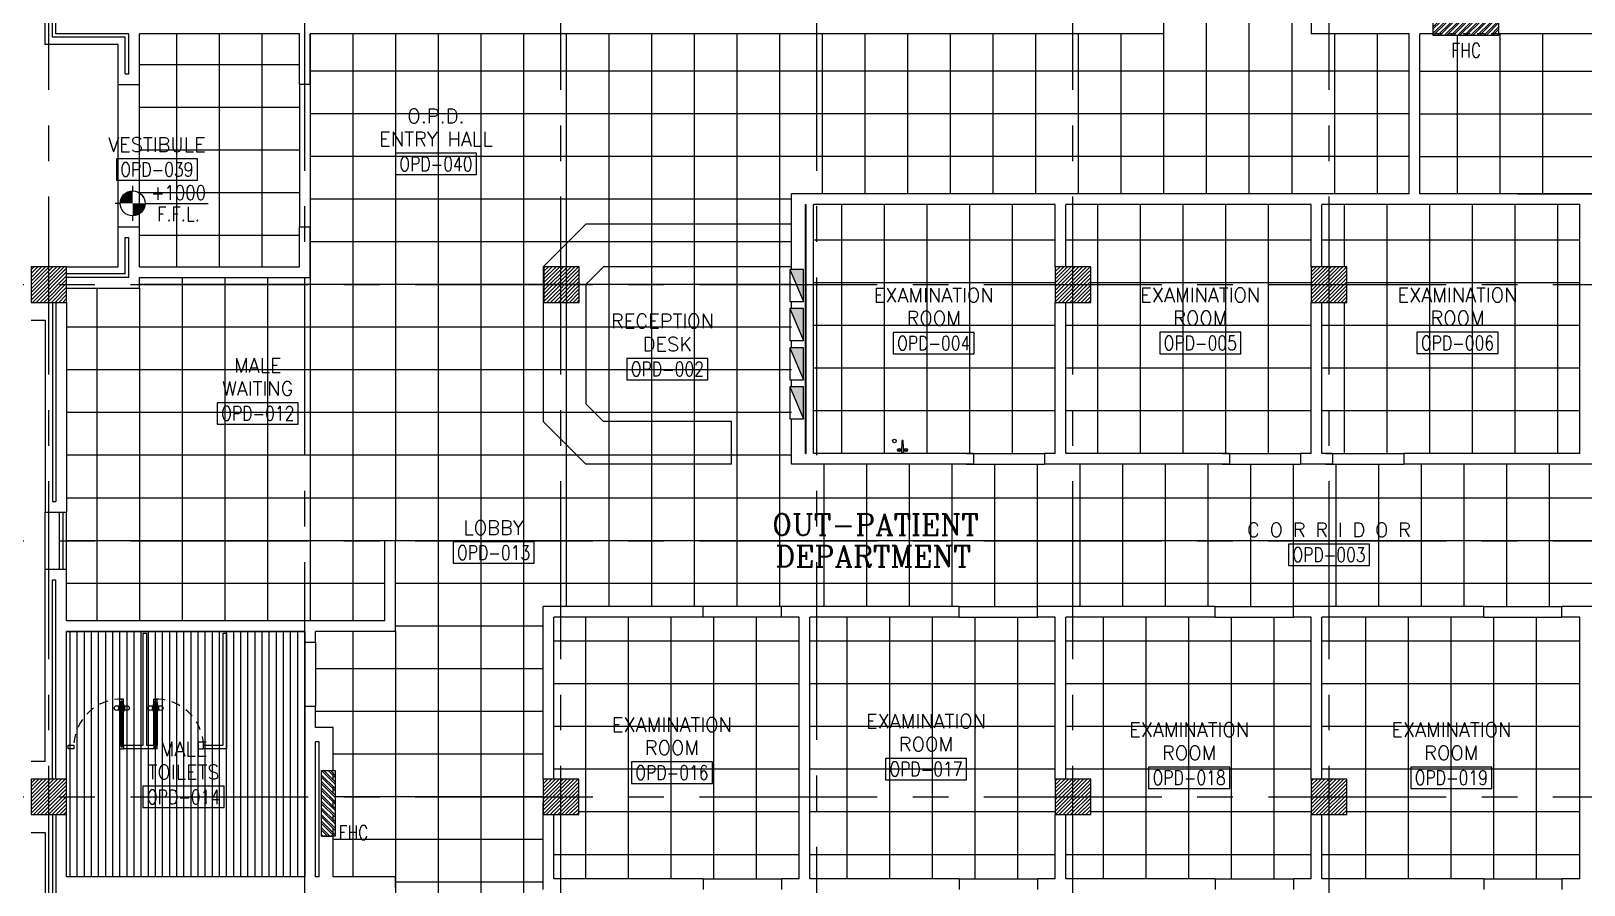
# Model space of a CAD drawing. Extents: x 417820 to 418166, y 43448 to 43632.
# Drawn here: x 417831.21 to 417853.04, y 43472.84 to 43484.84 of the extents above; entities that cross this region are included whole.
import ezdxf
from ezdxf.enums import TextEntityAlignment as Align

# ---------------------------------------------------------------- set-up
doc = ezdxf.new("R2010")
doc.units = 0
doc.header["$MEASUREMENT"] = 0
doc.linetypes.add('CENTERX2', pattern=[4, 2.5, -0.5, 0.5, -0.5])
doc.linetypes.add('HIDDEN', pattern=[0.375, 0.25, -0.125])
doc.layers.get('0').update_dxf_attribs({"linetype": 'CONTINUOUS'})
for name, color, linetype in [('AXES', 11, 'CENTERX2'), ('CEILING', 4, 'CONTINUOUS'), ('COL', 2, 'CONTINUOUS'), ('COUNTER', 5, 'CONTINUOUS'), ('DOOR', 11, 'CONTINUOUS'), ('E-PANELBX', 3, 'CONTINUOUS'), ('FHC', 2, 'CONTINUOUS'), ('HAT', 8, 'CONTINUOUS'), ('INSUL', 7, 'CONTINUOUS'), ('LEV-PL', 4, 'CONTINUOUS'), ('ME-FIX', 3, 'CONTINUOUS'), ('PART', 9, 'CONTINUOUS'), ('RM-BOX', 11, 'CONTINUOUS'), ('RM-NAME', 11, 'CONTINUOUS'), ('RM-NO', 11, 'CONTINUOUS'), ('WALL', 2, 'CONTINUOUS'), ('WIN', 5, 'CONTINUOUS')]:
    doc.layers.add(name, color=color, linetype=linetype)
doc.styles.add('ROMANC', font='romanc', dxfattribs={"height": 0.1})
doc.styles.add('ROMANS', font='ROMANS.shx', dxfattribs={"width": 0.6})
doc.styles.add('S', font='ROMANS.SHX')

# ---------------------------------------------------------------- blocks, each defined once
blk = doc.blocks.new('RM1')
at = {"layer": 'RM-BOX'}
blk.add_lwpolyline([(570, -200), (-570, -200), (-570, -500), (570, -500)], close=True, dxfattribs=at)
at = {"layer": 'RM-NAME', "style": 'ROMANS'}
for tag, p in [('ROOMNAME1', (0, 324)), ('ROOMNAME2', (0, 0))]:
    blk.add_attdef(tag, text='', height=200, dxfattribs=at).set_placement(p, align=Align.MIDDLE)
at = {"layer": 'RM-NO', "style": 'ROMANS', "width": 0.8}
blk.add_attdef('ROOMNO', text='', height=200, dxfattribs=at).set_placement((0, -350), align=Align.MIDDLE)
blk = doc.blocks.new('*X75')
at = {"color": 0}
for p, q in [((24139, 17881), (24619, 18361)), ((24139, 17934), (24566, 18361)), ((24139, 17987), (24513, 18361)), ((24139, 18040), (24460, 18361)), ((24139, 18093), (24407, 18361)), ((24139, 18146), (24354, 18361)), ((24139, 18200), (24301, 18361)), ((24139, 18253), (24248, 18361)), ((24139, 18306), (24195, 18361)), ((24139, 18359), (24142, 18361)), ((24172, 17861), (24639, 18328)), ((24225, 17861), (24639, 18275)), ((24278, 17861), (24639, 18222)), ((24331, 17861), (24639, 18169)), ((24384, 17861), (24639, 18116)), ((24437, 17861), (24639, 18063)), ((24490, 17861), (24639, 18010)), ((24543, 17861), (24639, 17957)), ((24596, 17861), (24639, 17904))]:
    blk.add_line(p, q, dxfattribs=at)
blk = doc.blocks.new('COL50')
at = {"layer": 'COL'}
blk.add_lwpolyline([(-250, 250), (-250, -250), (250, -250), (250, 250)], close=True, dxfattribs=at)
blk = doc.blocks.new('LEV1')
at = {"layer": 'LEV-PL'}
for p, q in [((0, 245), (0, 175)), ((-175, 0), (-245, 0)), ((175, 0), (1061, 0)), ((0, -175), (0, -245))]:
    blk.add_line(p, q, dxfattribs=at)
at = {"layer": 'LEV-PL', "const_width": 175}
for points in [[(-88, 0, -0.414214), (0, 88, -1)], [(88, 0, -0.414214), (0, -88, -1)]]:
    blk.add_lwpolyline(points, format="xyb", dxfattribs=at)
at = {"layer": 'LEV-PL'}
blk.add_circle((0, 0), 175, dxfattribs=at)
at = {"layer": 'LEV-PL', "color": 4, "style": 'S', "width": 0.85}
for tag, p in [('+0000', (646, 50)), ('F.F.L.', (646, -250))]:
    blk.add_attdef(tag, text='', height=200, dxfattribs=at).set_placement(p, align=Align.CENTER)
blk = doc.blocks.new('*X76')
at = {"color": 0}
for p, q in [((24139, 25094), (24606, 25561)), ((24139, 25147), (24553, 25561)), ((24139, 25200), (24500, 25561)), ((24139, 25253), (24447, 25561)), ((24139, 25306), (24394, 25561)), ((24139, 25359), (24341, 25561)), ((24139, 25412), (24288, 25561)), ((24139, 25465), (24235, 25561)), ((24139, 25518), (24182, 25561)), ((24159, 25061), (24639, 25541)), ((24212, 25061), (24639, 25488)), ((24266, 25061), (24639, 25435)), ((24319, 25061), (24639, 25382)), ((24372, 25061), (24639, 25329)), ((24425, 25061), (24639, 25276)), ((24478, 25061), (24639, 25223)), ((24531, 25061), (24639, 25170)), ((24584, 25061), (24639, 25117)), ((24637, 25061), (24639, 25063))]:
    blk.add_line(p, q, dxfattribs=at)
blk = doc.blocks.new('*X74')
at = {"color": 0}
for p, q in [((31339, 17869), (31831, 18361)), ((31339, 17922), (31778, 18361)), ((31339, 17975), (31725, 18361)), ((31339, 18028), (31672, 18361)), ((31339, 18081), (31619, 18361)), ((31339, 18134), (31566, 18361)), ((31339, 18187), (31513, 18361)), ((31339, 18240), (31460, 18361)), ((31339, 18293), (31407, 18361)), ((31339, 18346), (31354, 18361)), ((31384, 17861), (31839, 18316)), ((31437, 17861), (31839, 18263)), ((31490, 17861), (31839, 18210)), ((31544, 17861), (31839, 18157)), ((31597, 17861), (31839, 18104)), ((31650, 17861), (31839, 18051)), ((31703, 17861), (31839, 17998)), ((31756, 17861), (31839, 17945)), ((31809, 17861), (31839, 17892))]:
    blk.add_line(p, q, dxfattribs=at)
blk = doc.blocks.new('*X70')
at = {"color": 0}
for p, q in [((38539, 25069), (39031, 25561)), ((38539, 25122), (38978, 25561)), ((38539, 25175), (38925, 25561)), ((38539, 25228), (38872, 25561)), ((38539, 25281), (38819, 25561)), ((38539, 25334), (38766, 25561)), ((38539, 25387), (38713, 25561)), ((38539, 25440), (38660, 25561)), ((38539, 25493), (38607, 25561)), ((38539, 25546), (38554, 25561)), ((38584, 25061), (39039, 25516)), ((38637, 25061), (39039, 25463)), ((38690, 25061), (39039, 25410)), ((38744, 25061), (39039, 25357)), ((38797, 25061), (39039, 25304)), ((38850, 25061), (39039, 25251)), ((38903, 25061), (39039, 25198)), ((38956, 25061), (39039, 25145)), ((39009, 25061), (39039, 25092))]:
    blk.add_line(p, q, dxfattribs=at)
blk = doc.blocks.new('*X69')
at = {"color": 0}
for p, q in [((38539, 17909), (38991, 18361)), ((38539, 17962), (38938, 18361)), ((38539, 18015), (38885, 18361)), ((38539, 18068), (38832, 18361)), ((38539, 18122), (38779, 18361)), ((38539, 18175), (38726, 18361)), ((38539, 18228), (38673, 18361)), ((38539, 18281), (38620, 18361)), ((38539, 18334), (38567, 18361)), ((38544, 17861), (39039, 18356)), ((38597, 17861), (39039, 18303)), ((38650, 17861), (39039, 18250)), ((38703, 17861), (39039, 18197)), ((38756, 17861), (39039, 18144)), ((38809, 17861), (39039, 18091)), ((38862, 17861), (39039, 18038)), ((38915, 17861), (39039, 17985)), ((38968, 17861), (39039, 17932)), ((39021, 17861), (39039, 17879))]:
    blk.add_line(p, q, dxfattribs=at)
blk = doc.blocks.new('*X68')
at = {"color": 0}
for p, q in [((42139, 17903), (42597, 18361)), ((42139, 17956), (42544, 18361)), ((42139, 18009), (42491, 18361)), ((42139, 18062), (42438, 18361)), ((42139, 18115), (42385, 18361)), ((42139, 18168), (42332, 18361)), ((42139, 18221), (42279, 18361)), ((42139, 18274), (42226, 18361)), ((42139, 18327), (42173, 18361)), ((42150, 17861), (42639, 18350)), ((42203, 17861), (42639, 18297)), ((42256, 17861), (42639, 18244)), ((42309, 17861), (42639, 18191)), ((42362, 17861), (42639, 18138)), ((42415, 17861), (42639, 18085)), ((42468, 17861), (42639, 18032)), ((42521, 17861), (42639, 17979)), ((42574, 17861), (42639, 17926)), ((42627, 17861), (42639, 17873))]:
    blk.add_line(p, q, dxfattribs=at)
blk = doc.blocks.new('*X67')
at = {"color": 0}
for p, q in [((42139, 25063), (42638, 25561)), ((42139, 25116), (42585, 25561)), ((42139, 25169), (42532, 25561)), ((42139, 25222), (42479, 25561)), ((42139, 25275), (42425, 25561)), ((42139, 25328), (42372, 25561)), ((42139, 25381), (42319, 25561)), ((42139, 25434), (42266, 25561)), ((42139, 25487), (42213, 25561)), ((42139, 25540), (42160, 25561)), ((42191, 25061), (42639, 25510)), ((42244, 25061), (42639, 25457)), ((42297, 25061), (42639, 25403)), ((42350, 25061), (42639, 25350)), ((42403, 25061), (42639, 25297)), ((42456, 25061), (42639, 25244)), ((42509, 25061), (42639, 25191)), ((42562, 25061), (42639, 25138)), ((42615, 25061), (42639, 25085))]:
    blk.add_line(p, q, dxfattribs=at)
blk = doc.blocks.new('E-PBX')
at = {"layer": 'E-PANELBX'}
h = blk.add_hatch(color=256, dxfattribs=at)
h.paths.add_polyline_path([(34, 190), (-225, 190), (34, 81)])
h.paths.add_polyline_path([(225, 190), (34, 190), (34, 81), (225, 0)])
blk.add_line((225, 0), (-225, 190), dxfattribs=at)
blk.add_lwpolyline([(-225, 190), (225, 190), (225, 0), (-225, 0)], close=True, dxfattribs=at)

msp = doc.modelspace()

# ---------------------------------------------------------------- hatches: boundary and pattern name
at = {"layer": 'FHC', "linetype": 'ByBlock', "ltscale": 0.3}
h = msp.add_hatch(dxfattribs=at)
h.set_pattern_fill('ANSI32', color=11, scale=175, style=0)
h.set_pattern_definition([(44.999998, (417618.725424, 43453.72332), (-0.046403885, 0.046403882), []), (44.999998, (417618.75636, 43453.72332), (-0.046403885, 0.046403882), [])])
h.paths.add_polyline_path([(417851.8416, 43484.7743), (417851.8416, 43484.9643), (417850.9216, 43484.9643), (417850.9216, 43484.7743)])
h.paths.add_polyline_path([(417850.709, 43484.3532), (417850.709, 43484.774), (417850.9715, 43484.774), (417850.9715, 43484.3532)], flags=9)
h = msp.add_hatch(dxfattribs=at)
h.set_pattern_fill('ANSI32', color=11, scale=175, angle=-90, style=0)
h.set_pattern_definition([(315, (417804.24061, 43706.63911), (0.046403882, 0.046403882), []), (315, (417804.24061, 43706.608176), (0.046403882, 0.046403882), [])])
h.paths.add_polyline_path([(417835.2916, 43473.5229), (417835.4816, 43473.5229), (417835.4816, 43474.4429), (417835.2916, 43474.4429)])
h.paths.add_polyline_path([(417834.8705, 43474.6555), (417835.2913, 43474.6555), (417835.2913, 43474.393), (417834.8705, 43474.393)], flags=9)

# ---------------------------------------------------------------- linework, layer by layer
at = {"layer": 'AXES'}
for p, q in [((417831.4566, 43460.01), (417831.4566, 43538.4875)), ((417838.6566, 43460.01), (417838.6566, 43538.4875)), ((417845.8566, 43460.01), (417845.8566, 43538.4875)), ((417849.4566, 43460.01), (417849.4566, 43538.4875)), ((417835.0566, 43466.8743), (417835.0566, 43525.6943)), ((417842.2566, 43466.8743), (417842.2566, 43525.6943)), ((417820.6052, 43481.2743), (417889.6966, 43481.2743)), ((417820.6052, 43477.6743), (417889.6966, 43477.6743)), ((417820.6052, 43474.0743), (417889.6966, 43474.0743))]:
    msp.add_line(p, q, dxfattribs=at)
at = {"layer": 'CEILING'}
for p, q in [((417847.7316, 43488.5743), (417847.7316, 43482.5493)), ((417848.3316, 43488.5743), (417848.3316, 43482.5493)), ((417848.9316, 43488.5743), (417848.9316, 43482.5493)), ((417833.2566, 43481.5243), (417833.2566, 43484.7993)), ((417833.8566, 43481.5243), (417833.8566, 43484.7993)), ((417834.4566, 43481.5243), (417834.4566, 43484.7993)), ((417835.1316, 43484.7993), (417835.1316, 43476.5493)), ((417835.7316, 43484.7993), (417835.7316, 43476.5493)), ((417836.3316, 43484.7993), (417836.3316, 43477.6743)), ((417836.9316, 43484.7993), (417836.9316, 43470.7743)), ((417837.5316, 43484.7993), (417837.5316, 43470.7743)), ((417838.1316, 43484.7993), (417838.1316, 43470.7743)), ((417838.7316, 43484.7993), (417838.7316, 43476.7493)), ((417838.7316, 43484.7993), (417838.7316, 43476.7493)), ((417839.3316, 43484.7993), (417839.3316, 43476.7493)), ((417839.3316, 43484.7993), (417839.3316, 43476.7493)), ((417839.9316, 43484.7993), (417839.9316, 43476.7493)), ((417839.9316, 43484.7993), (417839.9316, 43476.7493)), ((417840.5316, 43484.7993), (417840.5316, 43476.7493)), ((417840.5316, 43484.7993), (417840.5316, 43476.7493)), ((417841.1316, 43484.7993), (417841.1316, 43476.7493)), ((417841.7316, 43484.7993), (417841.7316, 43476.7493)), ((417842.3316, 43484.7993), (417842.3316, 43482.5493)), ((417842.9316, 43484.7993), (417842.9316, 43482.5493)), ((417843.5316, 43484.7993), (417843.5316, 43482.5493)), ((417844.1316, 43484.7993), (417844.1316, 43482.5493)), ((417844.7316, 43484.7993), (417844.7316, 43482.5493)), ((417845.3316, 43484.7993), (417845.3316, 43482.5493)), ((417845.9316, 43484.7993), (417845.9316, 43482.5493)), ((417846.5316, 43484.7993), (417846.5316, 43482.5493)), ((417847.1316, 43484.7993), (417847.1316, 43482.5493)), ((417849.5316, 43484.7993), (417849.5316, 43482.5493)), ((417850.1316, 43484.7993), (417850.1316, 43482.5493)), ((417851.2566, 43484.7743), (417851.2566, 43482.5493)), ((417851.8566, 43484.7993), (417851.8566, 43482.5493)), ((417852.4566, 43484.7993), (417852.4566, 43482.5493)), ((417834.9816, 43484.3618), (417832.7316, 43484.3618)), ((417850.5816, 43484.2743), (417835.1316, 43484.2743)), ((417850.7316, 43484.2743), (417882.4216, 43484.2743)), ((417834.9816, 43484.0868), (417834.9816, 43482.0868)), ((417835.1316, 43484.0868), (417835.1316, 43482.0868)), ((417834.9816, 43483.7618), (417832.7316, 43483.7618)), ((417850.5816, 43483.6743), (417835.1316, 43483.6743)), ((417850.7316, 43483.6743), (417882.4216, 43483.6743)), ((417834.9816, 43483.1618), (417832.7316, 43483.1618)), ((417850.5816, 43483.0743), (417835.1316, 43483.0743)), ((417850.7316, 43483.0743), (417882.4216, 43483.0743)), ((417834.9816, 43482.5618), (417832.7316, 43482.5618)), ((417841.8966, 43482.4743), (417835.1316, 43482.4743)), ((417842.6066, 43478.8993), (417842.6066, 43482.3993)), ((417843.2066, 43478.8993), (417843.2066, 43482.3993)), ((417843.8066, 43478.8993), (417843.8066, 43482.3993)), ((417844.4066, 43478.8993), (417844.4066, 43482.3993)), ((417845.0066, 43478.8993), (417845.0066, 43482.3993)), ((417846.2066, 43478.8993), (417846.2066, 43482.3993)), ((417846.8066, 43478.8993), (417846.8066, 43482.3993)), ((417847.4066, 43478.8993), (417847.4066, 43482.3993)), ((417848.0066, 43478.8993), (417848.0066, 43482.3993)), ((417848.6066, 43478.8993), (417848.6066, 43482.3993)), ((417849.6691, 43482.3993), (417849.6691, 43481.5243)), ((417850.2691, 43482.3993), (417850.2691, 43478.8993)), ((417850.8691, 43482.3993), (417850.8691, 43478.8993)), ((417851.4691, 43482.3993), (417851.4691, 43478.8993)), ((417852.0691, 43482.3993), (417852.0691, 43478.8993)), ((417852.6691, 43482.3993), (417852.6691, 43478.8993)), ((417834.9816, 43481.9618), (417832.7316, 43481.9618)), ((417841.8966, 43481.8743), (417835.1316, 43481.8743)), ((417845.6066, 43481.8993), (417842.2066, 43481.8993)), ((417849.2066, 43481.8993), (417845.7566, 43481.8993)), ((417852.9816, 43481.8993), (417849.3566, 43481.8993)), ((417833.3316, 43481.3743), (417833.3316, 43476.5493)), ((417833.9316, 43481.3743), (417833.9316, 43476.5493)), ((417834.5316, 43481.3743), (417834.5316, 43476.5493)), ((417832.1316, 43481.2243), (417832.1316, 43476.5493)), ((417841.8966, 43481.2743), (417832.7316, 43481.2743)), ((417832.7316, 43481.2243), (417832.7316, 43476.5493)), ((417845.6066, 43481.2993), (417842.2066, 43481.2993)), ((417849.2066, 43481.2993), (417846.1066, 43481.2993)), ((417852.9816, 43481.2993), (417849.7066, 43481.2993)), ((417849.6691, 43481.0243), (417849.6691, 43478.8993)), ((417845.6066, 43480.6993), (417842.2066, 43480.6993)), ((417849.2066, 43480.6993), (417845.7566, 43480.6993)), ((417852.9816, 43480.6993), (417849.3566, 43480.6993)), ((417841.8966, 43480.6743), (417831.7066, 43480.6743)), ((417841.8966, 43480.0743), (417831.7066, 43480.0743)), ((417845.6066, 43480.0993), (417842.2066, 43480.0993)), ((417849.2066, 43480.0993), (417845.7566, 43480.0993)), ((417852.9816, 43480.0993), (417849.3566, 43480.0993)), ((417841.8966, 43479.4743), (417831.7066, 43479.4743)), ((417845.6066, 43479.4993), (417842.2066, 43479.4993)), ((417849.2066, 43479.4993), (417845.7566, 43479.4993)), ((417852.9816, 43479.4993), (417849.3566, 43479.4993)), ((417841.8966, 43478.8743), (417831.7066, 43478.8743)), ((417842.3516, 43478.7493), (417842.3516, 43476.7493)), ((417842.9516, 43478.7493), (417842.9516, 43476.7493)), ((417843.5516, 43478.7493), (417843.5516, 43476.7493)), ((417844.1516, 43478.7493), (417844.1516, 43476.7493)), ((417844.3566, 43478.8993), (417845.4566, 43478.8993)), ((417844.3566, 43478.7493), (417845.4566, 43478.7493)), ((417844.7516, 43478.7493), (417844.7516, 43476.7493)), ((417845.3516, 43478.7493), (417845.3516, 43476.7493)), ((417845.9516, 43478.7493), (417845.9516, 43476.7493)), ((417846.5516, 43478.7493), (417846.5516, 43476.7493)), ((417847.1516, 43478.7493), (417847.1516, 43476.7493)), ((417847.7516, 43478.7493), (417847.7516, 43476.7493)), ((417847.9566, 43478.8993), (417849.0566, 43478.8993)), ((417847.9566, 43478.7493), (417849.0566, 43478.7493)), ((417848.3516, 43478.7493), (417848.3516, 43476.7493)), ((417848.9516, 43478.7493), (417848.9516, 43476.7493)), ((417849.4066, 43478.8993), (417850.5066, 43478.8993)), ((417849.4066, 43478.7493), (417850.5066, 43478.7493)), ((417849.5516, 43478.7493), (417849.5516, 43476.7493)), ((417850.1516, 43478.7493), (417850.1516, 43476.7493)), ((417850.7516, 43478.7493), (417850.7516, 43476.7493)), ((417851.3516, 43478.7493), (417851.3516, 43476.7493)), ((417851.9516, 43478.7493), (417851.9516, 43476.7493)), ((417852.5516, 43478.7493), (417852.5516, 43476.7493)), ((417841.8966, 43478.2743), (417831.7066, 43478.2743)), ((417868.4266, 43478.2743), (417841.7316, 43478.2743)), ((417836.1816, 43477.6743), (417831.7066, 43477.6743)), ((417841.8966, 43477.6743), (417836.3316, 43477.6743)), ((417868.4266, 43477.6743), (417841.7316, 43477.6743)), ((417836.1816, 43477.0743), (417831.7066, 43477.0743)), ((417841.8966, 43477.0743), (417836.3316, 43477.0743)), ((417868.4266, 43477.0743), (417841.7316, 43477.0743)), ((417839.0066, 43472.9243), (417839.0066, 43476.5993)), ((417839.6066, 43472.9243), (417839.6066, 43476.5993)), ((417840.2066, 43472.9243), (417840.2066, 43476.5993)), ((417841.7566, 43476.7493), (417840.6566, 43476.7493)), ((417841.7566, 43476.5993), (417840.6566, 43476.5993)), ((417840.8066, 43472.9243), (417840.8066, 43476.5993)), ((417841.4066, 43472.9243), (417841.4066, 43476.5993)), ((417842.6816, 43472.9243), (417842.6816, 43476.5993)), ((417843.2816, 43472.9243), (417843.2816, 43476.5993)), ((417843.8816, 43472.9243), (417843.8816, 43476.5993)), ((417844.2566, 43476.7493), (417845.3566, 43476.7493)), ((417844.2566, 43476.5993), (417845.3566, 43476.5993)), ((417844.4816, 43472.9243), (417844.4816, 43476.5993)), ((417845.0816, 43472.9243), (417845.0816, 43476.5993)), ((417846.2816, 43476.5993), (417846.2816, 43472.9243)), ((417846.8816, 43476.5993), (417846.8816, 43472.9243)), ((417847.4816, 43476.5993), (417847.4816, 43472.9243)), ((417847.8566, 43476.7493), (417848.9566, 43476.7493)), ((417847.8566, 43476.5993), (417848.9566, 43476.5993)), ((417848.0816, 43476.5993), (417848.0816, 43472.9243)), ((417848.6816, 43476.5993), (417848.6816, 43472.9243)), ((417849.9691, 43476.5993), (417849.9691, 43472.9243)), ((417850.5691, 43476.5993), (417850.5691, 43472.9243)), ((417851.1691, 43476.5993), (417851.1691, 43472.9243)), ((417851.6316, 43476.7493), (417852.7316, 43476.7493)), ((417851.6316, 43476.5993), (417852.7316, 43476.5993)), ((417851.7691, 43476.5993), (417851.7691, 43472.9243)), ((417852.3691, 43476.5993), (417852.3691, 43472.9243)), ((417831.7566, 43472.9493), (417831.7566, 43476.3993)), ((417831.8566, 43472.9493), (417831.8566, 43476.3993)), ((417831.9566, 43472.9493), (417831.9566, 43476.3993)), ((417832.0566, 43472.9493), (417832.0566, 43476.3993)), ((417832.1566, 43472.9493), (417832.1566, 43476.3993)), ((417832.2566, 43472.9493), (417832.2566, 43476.3993)), ((417832.3566, 43472.9493), (417832.3566, 43476.3993)), ((417832.4566, 43472.9493), (417832.4566, 43476.3993)), ((417832.5566, 43472.9493), (417832.5566, 43476.3993)), ((417832.6566, 43472.9493), (417832.6566, 43476.3993)), ((417832.7566, 43472.9493), (417832.7566, 43476.3993)), ((417832.8566, 43472.9493), (417832.8566, 43476.3993)), ((417832.9566, 43472.9493), (417832.9566, 43476.3993)), ((417833.0566, 43472.9493), (417833.0566, 43476.3993)), ((417833.1566, 43472.9493), (417833.1566, 43476.3993)), ((417833.2566, 43472.9493), (417833.2566, 43476.3993)), ((417833.3566, 43472.9493), (417833.3566, 43476.3993)), ((417833.4566, 43472.9493), (417833.4566, 43476.3993)), ((417833.5566, 43472.9493), (417833.5566, 43476.3993)), ((417833.6566, 43472.9493), (417833.6566, 43476.3993)), ((417833.7566, 43472.9493), (417833.7566, 43476.3993)), ((417833.8566, 43472.9493), (417833.8566, 43476.3993)), ((417833.9566, 43472.9493), (417833.9566, 43476.3993)), ((417834.0566, 43472.9493), (417834.0566, 43476.3993)), ((417834.1566, 43472.9493), (417834.1566, 43476.3993)), ((417834.2566, 43472.9493), (417834.2566, 43476.3993)), ((417834.3566, 43472.9493), (417834.3566, 43476.3993)), ((417834.4566, 43472.9493), (417834.4566, 43476.3993)), ((417834.5566, 43472.9493), (417834.5566, 43476.3993)), ((417834.6566, 43472.9493), (417834.6566, 43476.3993)), ((417834.7566, 43472.9493), (417834.7566, 43476.3993)), ((417834.8566, 43472.9493), (417834.8566, 43476.3993)), ((417834.9566, 43472.9493), (417834.9566, 43476.3993)), ((417835.0566, 43472.9493), (417835.0566, 43476.3993)), ((417835.7316, 43476.3993), (417835.7316, 43472.9493)), ((417838.4066, 43476.4743), (417836.3316, 43476.4743)), ((417836.3316, 43476.3993), (417836.3316, 43470.7743)), ((417836.9316, 43476.3993), (417836.9316, 43470.7743)), ((417835.0566, 43476.2493), (417835.0566, 43475.3493)), ((417835.2066, 43476.2493), (417835.2066, 43475.3493)), ((417842.0066, 43476.2618), (417838.5566, 43476.2618)), ((417845.6066, 43476.2618), (417842.1566, 43476.2618)), ((417849.2066, 43476.2618), (417845.7566, 43476.2618)), ((417852.9816, 43476.2618), (417849.3566, 43476.2618)), ((417838.4066, 43475.8743), (417835.2066, 43475.8743)), ((417842.0066, 43475.6618), (417838.5566, 43475.6618)), ((417845.6066, 43475.6618), (417842.1566, 43475.6618)), ((417849.2066, 43475.6618), (417845.7566, 43475.6618)), ((417852.9816, 43475.6618), (417849.3566, 43475.6618)), ((417838.4066, 43475.2743), (417835.2066, 43475.2743)), ((417842.0066, 43475.0618), (417838.5566, 43475.0618)), ((417845.6066, 43475.0618), (417842.1566, 43475.0618)), ((417849.2066, 43475.0618), (417845.7566, 43475.0618)), ((417852.9816, 43475.0618), (417849.3566, 43475.0618)), ((417838.4066, 43474.6743), (417835.4566, 43474.6743)), ((417842.0066, 43474.4618), (417838.5566, 43474.4618)), ((417845.6066, 43474.4618), (417842.1566, 43474.4618)), ((417849.2066, 43474.4618), (417845.7566, 43474.4618)), ((417852.9816, 43474.4618), (417849.3566, 43474.4618)), ((417838.4066, 43474.0743), (417835.4816, 43474.0743)), ((417842.0066, 43473.8618), (417838.9066, 43473.8618)), ((417845.6066, 43473.8618), (417842.1566, 43473.8618)), ((417849.2066, 43473.8618), (417846.1066, 43473.8618)), ((417852.9816, 43473.8618), (417849.7066, 43473.8618)), ((417838.4066, 43473.4743), (417835.4566, 43473.4743)), ((417842.0066, 43473.2618), (417838.5566, 43473.2618)), ((417845.6066, 43473.2618), (417842.1566, 43473.2618)), ((417849.2066, 43473.2618), (417845.7566, 43473.2618)), ((417852.9816, 43473.2618), (417849.3566, 43473.2618)), ((417838.4066, 43472.8743), (417836.3316, 43472.8743)), ((417840.6566, 43472.9243), (417841.7566, 43472.9243)), ((417844.2566, 43472.9243), (417845.3566, 43472.9243)), ((417847.8566, 43472.9243), (417848.9566, 43472.9243)), ((417851.6316, 43472.9243), (417852.7316, 43472.9243))]:
    msp.add_line(p, q, dxfattribs=at)
msp.add_lwpolyline([(417831.7066, 43476.3993), (417835.0566, 43476.3993), (417835.0566, 43472.9493), (417831.7066, 43472.9493)], close=True, dxfattribs=at)
at = {"layer": 'COUNTER'}
for p, q in [((417838.4066, 43481.5242), (417839.0066, 43482.1242)), ((417841.8966, 43482.1242), (417839.0066, 43482.1242)), ((417838.4066, 43481.5242), (417838.4066, 43479.3494)), ((417839.0066, 43481.2757), (417839.2551, 43481.5242)), ((417841.8966, 43481.5242), (417839.2551, 43481.5242)), ((417839.0066, 43481.2757), (417839.0066, 43479.5979)), ((417839.2551, 43479.3494), (417839.0066, 43479.5979)), ((417839.0066, 43478.7494), (417838.4066, 43479.3494)), ((417841.0566, 43479.3494), (417839.2551, 43479.3494)), ((417841.0517, 43479.3279), (417841.0566, 43479.3328)), ((417841.0566, 43478.7494), (417841.0566, 43479.3494)), ((417841.0566, 43478.7494), (417839.0066, 43478.7494))]:
    msp.add_line(p, q, dxfattribs=at)
at = {"layer": 'DOOR', "linetype": 'ByBlock'}
for p, q in [((417832.4566, 43475.3993), (417832.4566, 43475.4493)), ((417832.4566, 43475.4493), (417832.5066, 43475.4493)), ((417832.5066, 43475.4493), (417832.4566, 43475.4493)), ((417832.5066, 43475.3993), (417832.5066, 43475.4493)), ((417832.9316, 43475.3993), (417832.9316, 43475.4493)), ((417832.9816, 43475.4493), (417832.9316, 43475.4493)), ((417832.9316, 43475.4493), (417832.9816, 43475.4493)), ((417832.9816, 43475.3993), (417832.9816, 43475.4493)), ((417832.4404, 43475.3544), (417832.4404, 43475.2896)), ((417832.4494, 43475.3544), (417832.4404, 43475.3544)), ((417832.4494, 43475.2896), (417832.4404, 43475.2896)), ((417832.4494, 43475.277), (417832.4494, 43475.367)), ((417832.4566, 43475.367), (417832.4494, 43475.367)), ((417832.4494, 43475.3544), (417832.4494, 43475.2896)), ((417832.4566, 43475.277), (417832.4494, 43475.277)), ((417832.4566, 43475.3993), (417832.4566, 43474.7993)), ((417832.4736, 43475.3993), (417832.4566, 43475.3993)), ((417832.4736, 43475.3993), (417832.4736, 43475.4193)), ((417832.4896, 43475.4193), (417832.4736, 43475.4193)), ((417832.4736, 43474.7993), (417832.4736, 43475.3993)), ((417832.4896, 43475.3993), (417832.4896, 43475.4193)), ((417832.4896, 43474.7993), (417832.4896, 43475.3993)), ((417832.5066, 43475.3993), (417832.4896, 43475.3993)), ((417832.5066, 43474.7993), (417832.5066, 43475.3993)), ((417832.5066, 43475.367), (417832.5138, 43475.367)), ((417832.5066, 43475.277), (417832.5138, 43475.277)), ((417832.5138, 43475.277), (417832.5138, 43475.367)), ((417832.5138, 43475.3544), (417832.5138, 43475.2896)), ((417832.5138, 43475.3544), (417832.5228, 43475.3544)), ((417832.5138, 43475.2896), (417832.5228, 43475.2896)), ((417832.5228, 43475.3544), (417832.5228, 43475.2896)), ((417832.9154, 43475.3544), (417832.9154, 43475.2896)), ((417832.9244, 43475.3544), (417832.9154, 43475.3544)), ((417832.9244, 43475.2896), (417832.9154, 43475.2896)), ((417832.9244, 43475.277), (417832.9244, 43475.367)), ((417832.9316, 43475.367), (417832.9244, 43475.367)), ((417832.9244, 43475.3544), (417832.9244, 43475.2896)), ((417832.9316, 43475.277), (417832.9244, 43475.277)), ((417832.9316, 43474.7993), (417832.9316, 43475.3993)), ((417832.9316, 43475.3993), (417832.9486, 43475.3993)), ((417832.9486, 43475.3993), (417832.9486, 43475.4193)), ((417832.9486, 43475.4193), (417832.9646, 43475.4193)), ((417832.9486, 43474.7993), (417832.9486, 43475.3993)), ((417832.9646, 43475.3993), (417832.9646, 43475.4193)), ((417832.9646, 43474.7993), (417832.9646, 43475.3993)), ((417832.9646, 43475.3993), (417832.9816, 43475.3993)), ((417832.9816, 43475.3993), (417832.9816, 43474.7993)), ((417832.9816, 43475.367), (417832.9888, 43475.367)), ((417832.9816, 43475.277), (417832.9888, 43475.277)), ((417832.9888, 43475.277), (417832.9888, 43475.367)), ((417832.9888, 43475.3544), (417832.9888, 43475.2896)), ((417832.9888, 43475.3544), (417832.9978, 43475.3544)), ((417832.9888, 43475.2896), (417832.9978, 43475.2896)), ((417832.9978, 43475.3544), (417832.9978, 43475.2896)), ((417832.4566, 43474.7493), (417832.4566, 43474.7993)), ((417832.4566, 43474.7993), (417832.4736, 43474.7993)), ((417832.4736, 43474.7993), (417832.4736, 43474.7793)), ((417832.4896, 43474.7793), (417832.4896, 43474.7993)), ((417832.4896, 43474.7993), (417832.5066, 43474.7993)), ((417832.9486, 43474.7993), (417832.9316, 43474.7993)), ((417832.9486, 43474.7793), (417832.9486, 43474.7993)), ((417832.9646, 43474.7993), (417832.9646, 43474.7793)), ((417832.9816, 43474.7993), (417832.9646, 43474.7993)), ((417832.9816, 43474.7493), (417832.9816, 43474.7993)), ((417832.4566, 43474.7493), (417832.5066, 43474.7493)), ((417832.4736, 43474.7793), (417832.4896, 43474.7793)), ((417832.9816, 43474.7493), (417832.9316, 43474.7493)), ((417832.9646, 43474.7793), (417832.9486, 43474.7793))]:
    msp.add_line(p, q, dxfattribs=at)
at = {"layer": 'DOOR', "color": 0, "linetype": 'ByBlock'}
for p, q in [((417832.5066, 43474.7993), (417832.5066, 43474.7493)), ((417832.9316, 43474.7993), (417832.9316, 43474.7493))]:
    msp.add_line(p, q, dxfattribs=at)
at = {"layer": 'DOOR', "linetype": 'ByBlock'}
for centre in [(417832.4081, 43475.322), (417832.5551, 43475.322), (417832.8831, 43475.322), (417833.0301, 43475.322)]:
    msp.add_circle(centre, 0.0324, dxfattribs=at)
at = {"layer": 'DOOR', "linetype": 'HIDDEN', "ltscale": 0.5}
for centre, start, end in [((417832.4816, 43474.7743), 87.8789, 177.8789), ((417832.9566, 43474.7743), 2.1211, 92.1211)]:
    msp.add_arc(centre, 0.6755, start, end, dxfattribs=at)
at = {"layer": 'FHC', "linetype": 'ByBlock', "ltscale": 0.3}
for p, q in [((417850.9216, 43484.7743), (417850.9216, 43484.9643)), ((417851.8416, 43484.9643), (417851.8416, 43484.7743)), ((417851.8416, 43484.7743), (417850.9216, 43484.7743)), ((417835.2916, 43473.5229), (417835.2916, 43474.4429)), ((417835.2916, 43474.4429), (417835.4816, 43474.4429)), ((417835.4816, 43474.4429), (417835.4816, 43473.5229)), ((417835.4816, 43473.5229), (417835.2916, 43473.5229))]:
    msp.add_line(p, q, dxfattribs=at)
at = {"layer": 'FHC', "color": 250, "linetype": 'HIDDEN', "ltscale": 0.25}
for p, q in [((417851.8416, 43484.7993), (417850.9216, 43484.7993)), ((417835.4566, 43473.5231), (417835.4566, 43474.4427))]:
    msp.add_line(p, q, dxfattribs=at)
at = {"layer": 'INSUL'}
for p, q in [((417831.5066, 43484.7493), (417831.5066, 43486.7243)), ((417831.5566, 43484.7993), (417831.5566, 43486.7243)), ((417832.5316, 43484.7493), (417831.5066, 43484.7493)), ((417832.5816, 43484.7993), (417831.5566, 43484.7993)), ((417832.5316, 43484.2368), (417832.5316, 43484.7493)), ((417832.5816, 43484.2368), (417832.5816, 43484.7993)), ((417832.5316, 43484.2368), (417832.5816, 43484.2368)), ((417832.5316, 43481.9368), (417832.5816, 43481.9368)), ((417832.5316, 43481.4243), (417832.5316, 43481.9368)), ((417832.5816, 43481.3743), (417832.5816, 43481.9368)), ((417832.5316, 43481.4243), (417831.7066, 43481.4243)), ((417832.5816, 43481.3743), (417831.7066, 43481.3743)), ((417831.5066, 43481.0243), (417831.5066, 43478.2243)), ((417831.5566, 43481.0243), (417831.5566, 43478.2243)), ((417831.5066, 43478.2243), (417831.5566, 43478.2243)), ((417831.5066, 43474.3243), (417831.5066, 43477.1243)), ((417831.5066, 43477.1243), (417831.5566, 43477.1243)), ((417831.5566, 43474.3243), (417831.5566, 43477.1243)), ((417831.5066, 43473.8243), (417831.5066, 43467.1243)), ((417831.5566, 43473.8243), (417831.5566, 43467.1243))]:
    msp.add_line(p, q, dxfattribs=at)
at = {"layer": 'ME-FIX'}
msp.add_lwpolyline([(417843.4445, 43478.9185), (417843.4765, 43478.9185), (417843.4705, 43479.0737, 1), (417843.4505, 43479.0737)], format="xyb", close=True, dxfattribs=at)
for centre, radius in [((417843.346, 43479.0761), 0.0255), ((417843.4107, 43478.9495), 0.0217), ((417843.4107, 43478.9495), 0.014), ((417843.5103, 43478.9495), 0.0217), ((417843.5103, 43478.9495), 0.014)]:
    msp.add_circle(centre, radius, dxfattribs=at)
at = {"layer": 'PART'}
msp.add_line((417831.8066, 43474.7993), (417831.8066, 43474.7493), dxfattribs=at)
for points in [[(417832.7816, 43476.3763), (417832.8316, 43476.3763), (417832.8316, 43474.7993), (417832.9316, 43474.7993), (417832.9316, 43474.7493), (417832.5066, 43474.7493), (417832.5066, 43474.7993), (417832.7816, 43474.7993)], [(417833.9066, 43476.3763), (417833.9566, 43476.3763), (417833.9566, 43474.7493), (417833.6316, 43474.7493), (417833.6316, 43474.7993), (417833.9066, 43474.7993)], [(417831.7296, 43474.7993), (417831.8066, 43474.7993), (417831.8066, 43474.7493), (417831.7296, 43474.7493)]]:
    msp.add_lwpolyline(points, close=True, dxfattribs=at)
at = {"layer": 'WALL'}
for p, q in [((417847.1316, 43488.5743), (417847.1316, 43484.7993)), ((417849.2066, 43488.2243), (417849.2066, 43484.7993)), ((417831.4066, 43484.6493), (417831.4066, 43486.8743)), ((417850.9216, 43484.7993), (417850.9216, 43484.9643)), ((417851.8416, 43484.9643), (417851.8416, 43484.7993)), ((417832.4316, 43484.6493), (417831.4066, 43484.6493)), ((417832.4316, 43484.0868), (417832.4316, 43484.6493)), ((417834.9816, 43484.7993), (417832.7316, 43484.7993)), ((417832.7316, 43484.0868), (417832.7316, 43484.7993)), ((417834.9816, 43484.7993), (417833.3316, 43484.7993)), ((417834.9816, 43484.0868), (417834.9816, 43484.7993)), ((417847.1316, 43484.7993), (417835.1316, 43484.7993)), ((417835.1316, 43484.0868), (417835.1316, 43484.7993)), ((417850.5816, 43484.7993), (417849.2066, 43484.7993)), ((417850.5816, 43482.5493), (417850.5816, 43484.7993)), ((417850.7316, 43482.5493), (417850.7316, 43484.7993)), ((417850.9216, 43484.7993), (417850.7316, 43484.7993)), ((417854.8066, 43484.7993), (417851.8416, 43484.7993)), ((417832.4316, 43481.5243), (417832.4316, 43484.0868)), ((417832.4316, 43484.0868), (417832.7316, 43484.0868)), ((417832.7316, 43481.5243), (417832.7316, 43484.0868)), ((417835.1316, 43484.0868), (417834.9816, 43484.0868)), ((417850.4066, 43482.5493), (417841.8966, 43482.5493)), ((417841.8966, 43481.4868), (417841.8966, 43482.5493)), ((417850.5816, 43482.5493), (417850.3816, 43482.5493)), ((417856.9066, 43482.5493), (417850.7316, 43482.5493)), ((417852.1066, 43482.5493), (417856.9066, 43482.5493)), ((417842.0966, 43478.8993), (417842.0966, 43482.3993)), ((417842.0966, 43482.3993), (417842.1066, 43482.3993)), ((417842.1066, 43478.8993), (417842.1066, 43482.3993)), ((417845.6066, 43482.3993), (417842.2066, 43482.3993)), ((417842.2066, 43478.8993), (417842.2066, 43482.3993)), ((417845.6066, 43481.5243), (417845.6066, 43482.3993)), ((417849.2066, 43482.3993), (417845.7566, 43482.3993)), ((417845.7566, 43481.5243), (417845.7566, 43482.3993)), ((417849.2066, 43481.5243), (417849.2066, 43482.3993)), ((417852.9816, 43482.3993), (417849.3566, 43482.3993)), ((417849.3566, 43481.5243), (417849.3566, 43482.3993)), ((417852.9816, 43478.8993), (417852.9816, 43482.3993)), ((417832.4316, 43482.0868), (417832.7316, 43482.0868)), ((417834.9816, 43482.0868), (417835.1316, 43482.0868)), ((417834.9816, 43481.5243), (417834.9816, 43482.0868)), ((417835.1316, 43481.3743), (417835.1316, 43482.0868)), ((417831.7066, 43481.5243), (417832.4316, 43481.5243)), ((417832.7316, 43481.5243), (417834.9816, 43481.5243)), ((417832.7316, 43481.3743), (417835.1316, 43481.3743)), ((417832.7316, 43481.2243), (417832.7316, 43481.3743)), ((417831.7066, 43481.2243), (417832.7316, 43481.2243)), ((417831.7066, 43481.0243), (417831.7066, 43478.0743)), ((417841.8966, 43480.9368), (417841.8966, 43481.0368)), ((417845.6066, 43478.8993), (417845.6066, 43481.0243)), ((417845.7566, 43478.8993), (417845.7566, 43481.0243)), ((417849.2066, 43478.8993), (417849.2066, 43481.0243)), ((417849.3566, 43478.8993), (417849.3566, 43481.0243)), ((417831.2066, 43480.7743), (417831.4066, 43480.7743)), ((417831.4066, 43480.7743), (417831.4066, 43478.0743)), ((417841.8966, 43480.3868), (417841.8966, 43480.4868)), ((417841.8966, 43479.8368), (417841.8966, 43479.9368)), ((417841.8966, 43478.7493), (417841.8966, 43479.3868)), ((417844.4566, 43478.7493), (417841.8966, 43478.7493)), ((417842.0966, 43478.8993), (417842.1066, 43478.8993)), ((417844.4566, 43478.8993), (417842.2066, 43478.8993)), ((417844.4566, 43478.8993), (417844.4566, 43478.7493)), ((417845.4566, 43478.8993), (417845.4566, 43478.7493)), ((417845.6066, 43478.8993), (417845.4566, 43478.8993)), ((417845.6066, 43478.8993), (417845.4566, 43478.8993)), ((417848.0566, 43478.7493), (417845.4566, 43478.7493)), ((417848.0566, 43478.8993), (417845.7566, 43478.8993)), ((417848.0566, 43478.8993), (417848.0566, 43478.7493)), ((417849.2066, 43478.8993), (417849.0566, 43478.8993)), ((417849.2066, 43478.8993), (417849.0566, 43478.8993)), ((417849.0566, 43478.8993), (417849.0566, 43478.7493)), ((417849.5066, 43478.7493), (417849.0566, 43478.7493)), ((417849.5066, 43478.8993), (417849.3566, 43478.8993)), ((417849.5066, 43478.8993), (417849.3566, 43478.8993)), ((417849.5066, 43478.8993), (417849.5066, 43478.7493)), ((417852.9816, 43478.8993), (417850.5066, 43478.8993)), ((417850.5066, 43478.8993), (417850.5066, 43478.7493)), ((417853.2816, 43478.7493), (417850.5066, 43478.7493)), ((417831.4066, 43478.0743), (417831.7066, 43478.0743)), ((417836.3316, 43477.6743), (417836.1816, 43477.6743)), ((417836.1816, 43476.5493), (417836.1816, 43477.6743)), ((417836.3316, 43476.3993), (417836.3316, 43477.6743)), ((417831.4066, 43474.5743), (417831.4066, 43477.2743)), ((417831.4066, 43477.2743), (417831.7066, 43477.2743)), ((417831.7066, 43476.5493), (417831.7066, 43477.2743)), ((417836.1816, 43476.5493), (417831.7066, 43476.5493)), ((417838.4066, 43474.3243), (417838.4066, 43476.7493)), ((417840.6566, 43476.7493), (417838.4066, 43476.7493)), ((417838.5566, 43474.3243), (417838.5566, 43476.5993)), ((417840.6566, 43476.5993), (417838.5566, 43476.5993)), ((417840.6566, 43476.5993), (417840.6566, 43476.7493)), ((417842.0066, 43476.7493), (417841.7566, 43476.7493)), ((417841.7566, 43476.5993), (417841.7566, 43476.7493)), ((417842.0066, 43476.5993), (417841.7566, 43476.5993)), ((417844.2566, 43476.7493), (417842.0066, 43476.7493)), ((417842.0066, 43472.9243), (417842.0066, 43476.5993)), ((417842.0066, 43476.4493), (417842.0066, 43476.5993)), ((417842.1566, 43472.9243), (417842.1566, 43476.5993)), ((417844.2566, 43476.5993), (417842.1566, 43476.5993)), ((417844.2566, 43476.5993), (417844.2566, 43476.7493)), ((417847.8566, 43476.7493), (417845.3566, 43476.7493)), ((417845.3566, 43476.5993), (417845.3566, 43476.7493)), ((417845.6066, 43476.5993), (417845.3566, 43476.5993)), ((417845.6066, 43474.3243), (417845.6066, 43476.5993)), ((417845.6066, 43476.4493), (417845.6066, 43476.5993)), ((417845.7566, 43474.3243), (417845.7566, 43476.5993)), ((417847.8566, 43476.5993), (417845.7566, 43476.5993)), ((417845.7566, 43476.4493), (417845.7566, 43476.5993)), ((417847.8566, 43476.5993), (417847.8566, 43476.7493)), ((417851.6316, 43476.7493), (417848.9566, 43476.7493)), ((417848.9566, 43476.5993), (417848.9566, 43476.7493)), ((417849.2066, 43476.5993), (417848.9566, 43476.5993)), ((417849.2066, 43474.3243), (417849.2066, 43476.5993)), ((417849.3566, 43474.3243), (417849.3566, 43476.5993)), ((417851.6316, 43476.5993), (417849.3566, 43476.5993)), ((417851.6316, 43476.5993), (417851.6316, 43476.7493)), ((417853.3816, 43476.7493), (417852.7316, 43476.7493)), ((417852.7316, 43476.5993), (417852.7316, 43476.7493)), ((417852.9816, 43476.5993), (417852.7316, 43476.5993)), ((417852.9816, 43472.9243), (417852.9816, 43476.5993)), ((417835.0566, 43476.3993), (417831.7066, 43476.3993)), ((417831.7066, 43474.3243), (417831.7066, 43476.3993)), ((417835.0566, 43476.2493), (417835.0566, 43476.3993)), ((417835.0566, 43476.2493), (417835.0566, 43476.3993)), ((417835.2066, 43476.2493), (417835.2066, 43476.3993)), ((417836.3316, 43476.3993), (417835.2066, 43476.3993)), ((417835.0566, 43476.2493), (417835.2066, 43476.2493)), ((417835.0566, 43472.9493), (417835.0566, 43475.3493)), ((417835.0566, 43475.3493), (417835.2066, 43475.3493)), ((417835.2066, 43475.0493), (417835.2066, 43475.3493)), ((417835.4566, 43475.0493), (417835.2066, 43475.0493)), ((417835.4566, 43474.4429), (417835.4566, 43475.0493)), ((417835.2066, 43472.9493), (417835.2066, 43474.8493)), ((417835.2566, 43474.8493), (417835.2066, 43474.8493)), ((417835.2566, 43472.9493), (417835.2566, 43474.8493)), ((417831.2066, 43474.5743), (417831.4066, 43474.5743)), ((417835.2916, 43474.4427), (417835.4566, 43474.4427)), ((417838.4066, 43472.7743), (417838.4066, 43473.9993)), ((417831.7066, 43472.9493), (417831.7066, 43473.8243)), ((417838.5566, 43472.9243), (417838.5566, 43473.8243)), ((417845.6066, 43472.9243), (417845.6066, 43473.8243)), ((417845.7566, 43472.9243), (417845.7566, 43473.8243)), ((417849.2066, 43472.9243), (417849.2066, 43473.8243)), ((417849.3566, 43472.9243), (417849.3566, 43473.8243)), ((417831.2066, 43473.5743), (417831.4066, 43473.5743)), ((417831.4066, 43473.5743), (417831.4066, 43470.5743)), ((417835.2916, 43473.5231), (417835.4566, 43473.5231)), ((417835.4566, 43472.9493), (417835.4566, 43473.5229)), ((417835.0566, 43472.9493), (417831.7066, 43472.9493)), ((417835.2566, 43472.9493), (417835.2066, 43472.9493)), ((417836.3316, 43472.9493), (417835.4566, 43472.9493)), ((417836.3316, 43472.7993), (417836.3316, 43472.9493)), ((417840.6566, 43472.9243), (417838.5566, 43472.9243)), ((417840.6566, 43472.9243), (417840.6566, 43472.7743)), ((417842.0066, 43472.9243), (417841.7566, 43472.9243)), ((417841.7566, 43472.9243), (417841.7566, 43472.7743)), ((417844.2566, 43472.9243), (417842.1566, 43472.9243)), ((417844.2566, 43472.9243), (417844.2566, 43472.7743)), ((417845.6066, 43472.9243), (417845.3566, 43472.9243)), ((417845.3566, 43472.9243), (417845.3566, 43472.7743)), ((417847.8566, 43472.9243), (417845.7566, 43472.9243)), ((417847.8566, 43472.9243), (417847.8566, 43472.7743)), ((417849.2066, 43472.9243), (417848.9566, 43472.9243)), ((417848.9566, 43472.9243), (417848.9566, 43472.7743)), ((417849.2066, 43472.9243), (417849.0566, 43472.9243)), ((417851.6316, 43472.9243), (417849.3566, 43472.9243)), ((417849.5066, 43472.9243), (417849.3566, 43472.9243)), ((417851.6316, 43472.9243), (417851.6316, 43472.7743)), ((417852.9816, 43472.9243), (417852.7316, 43472.9243)), ((417852.7316, 43472.9243), (417852.7316, 43472.7743))]:
    msp.add_line(p, q, dxfattribs=at)
at = {"layer": 'WIN'}
for p, q in [((417831.4066, 43477.2743), (417831.4066, 43478.0743)), ((417831.6066, 43477.2743), (417831.6066, 43478.0743)), ((417831.6566, 43477.2743), (417831.6566, 43478.0743)), ((417831.7066, 43477.2743), (417831.7066, 43478.0743))]:
    msp.add_line(p, q, dxfattribs=at)

# ---------------------------------------------------------------- block references
at = {"layer": 'COL', "xscale": 0.001000000047497451, "yscale": 0.0009999999892897904, "zscale": 0.001}
for p in [(417831.4566, 43481.2743), (417838.6645, 43481.2743), (417845.8566, 43481.2743), (417849.4566, 43481.2743), (417831.4566, 43474.0743), (417838.6566, 43474.0743), (417845.8566, 43474.0743), (417849.4566, 43474.0743)]:
    msp.add_blockref('COL50', p, dxfattribs=at)
at = {"layer": 'E-PANELBX', "xscale": -0.0009999999892897904, "yscale": 0.0009999999892897904, "zscale": 0.001, "rotation": 270}
for p in [(417841.8766, 43481.2618), (417841.8766, 43480.7118), (417841.8766, 43480.1618), (417841.8766, 43479.6118)]:
    msp.add_blockref('E-PBX', p, dxfattribs=at)
at = {"layer": 'HAT', "xscale": 0.001000000047497451, "yscale": 0.0009999999892897904, "zscale": 0.001}
for name, p in [('*X76', (417807.0674, 43455.9633)), ('*X70', (417799.8752, 43455.9633)), ('*X70', (417807.0674, 43455.9633)), ('*X67', (417807.0674, 43455.9633)), ('*X75', (417807.0674, 43455.9633)), ('*X74', (417807.0674, 43455.9633)), ('*X69', (417807.0674, 43455.9633)), ('*X68', (417807.0674, 43455.9633))]:
    msp.add_blockref(name, p, dxfattribs=at)
for p, values in [((417843.8986, 43480.8013), {'ROOMNO': 'OPD-004', 'ROOMNAME2': 'ROOM', 'ROOMNAME1': 'EXAMINATION'}), ((417847.6463, 43480.8031), {'ROOMNO': 'OPD-005', 'ROOMNAME2': 'ROOM', 'ROOMNAME1': 'EXAMINATION'}), ((417851.2636, 43480.8032), {'ROOMNO': 'OPD-006', 'ROOMNAME2': 'ROOM', 'ROOMNAME1': 'EXAMINATION'}), ((417840.1534, 43480.4371), {'ROOMNO': 'OPD-002', 'ROOMNAME2': 'DESK', 'ROOMNAME1': 'RECEPTION '}), ((417834.3942, 43479.8139), {'ROOMNO': 'OPD-012', 'ROOMNAME2': 'WAITING', 'ROOMNAME1': 'MALE'}), ((417843.7898, 43474.815), {'ROOMNO': 'OPD-017', 'ROOMNAME2': 'ROOM', 'ROOMNAME1': 'EXAMINATION'}), ((417840.2173, 43474.7646), {'ROOMNO': 'OPD-016', 'ROOMNAME2': 'ROOM', 'ROOMNAME1': 'EXAMINATION'}), ((417847.4901, 43474.6938), {'ROOMNO': 'OPD-018', 'ROOMNAME2': 'ROOM', 'ROOMNAME1': 'EXAMINATION'}), ((417851.1762, 43474.6938), {'ROOMNO': 'OPD-019', 'ROOMNAME2': 'ROOM', 'ROOMNAME1': 'EXAMINATION'}), ((417833.3504, 43474.4229), {'ROOMNO': 'OPD-014', 'ROOMNAME2': 'TOILETS', 'ROOMNAME1': 'MALE'})]:
    msp.add_blockref('RM1', p, dxfattribs=at).add_auto_attribs(values)
at = {"layer": 'PART', "xscale": 0.001000000047497451, "yscale": 0.0009999999892897904, "zscale": 0.001}
msp.add_blockref('LEV1', (417832.6338, 43482.4155), dxfattribs=at).add_auto_attribs({'F.F.L.': 'F.F.L.', '+0000': '+1000'})
at = {"layer": 'WALL', "xscale": 0.001000000047497451, "yscale": 0.0009999999892897904, "zscale": 0.001}
for p, values in [((417836.8992, 43483.3189), {'ROOMNO': 'OPD-040', 'ROOMNAME2': 'ENTRY HALL', 'ROOMNAME1': 'O.P.D.'}), ((417832.9758, 43483.2411), {'ROOMNO': 'OPD-039', 'ROOMNAME2': 'VESTIBULE'}), ((417837.7103, 43477.8566), {'ROOMNO': 'OPD-013', 'ROOMNAME2': 'LOBBY'}), ((417849.4566, 43477.8278), {'ROOMNO': 'OPD-003', 'ROOMNAME2': 'C O R R I D O R'})]:
    msp.add_blockref('RM1', p, dxfattribs=at).add_auto_attribs(values)

# ---------------------------------------------------------------- texts
at = {"layer": 'FHC', "style": 'ROMANS', "width": 0.8}
for p in [(417851.1771, 43484.4651), (417835.5313, 43473.4726)]:
    msp.add_text('FHC', height=0.2, dxfattribs=at).set_placement(p)
at = {"layer": 'RM-NAME', "color": 2, "style": 'ROMANC'}
for s, p in [('OUT-PATIENT', (417843.0773, 43477.9015)), ('DEPARTMENT', (417843.0452, 43477.4551))]:
    msp.add_text(s, height=0.3, dxfattribs=at).set_placement(p, align=Align.MIDDLE)

doc.saveas('drawing.dxf')
